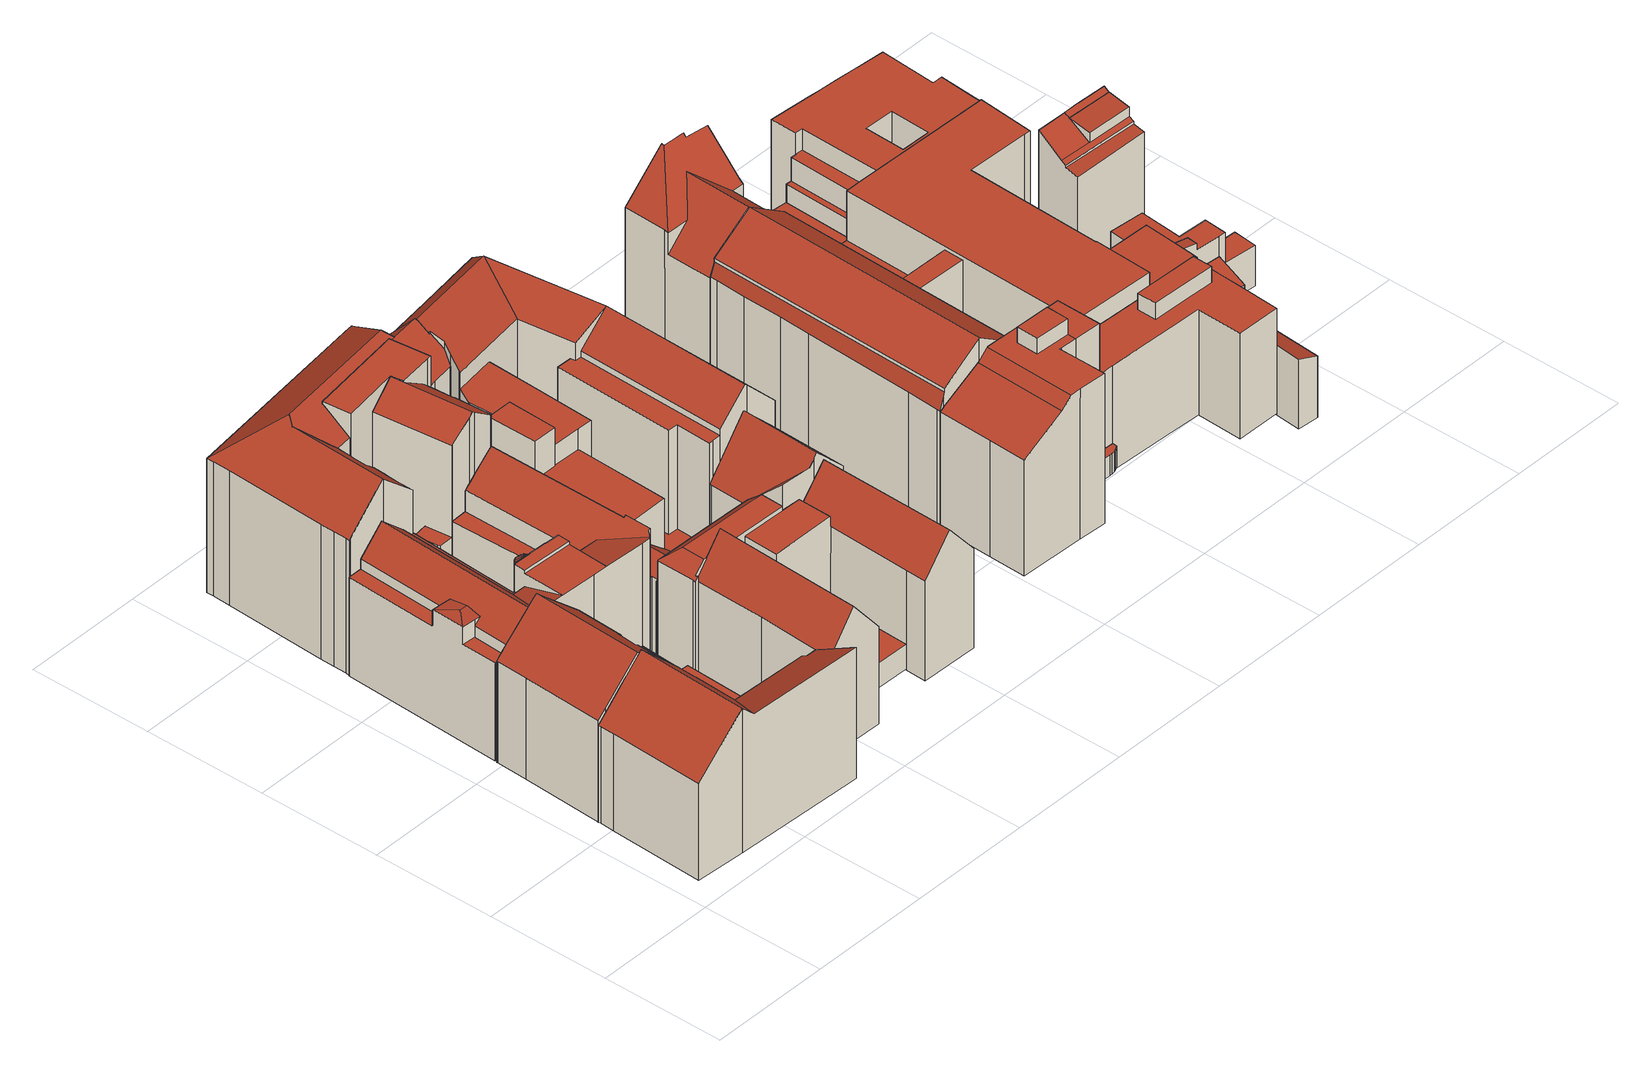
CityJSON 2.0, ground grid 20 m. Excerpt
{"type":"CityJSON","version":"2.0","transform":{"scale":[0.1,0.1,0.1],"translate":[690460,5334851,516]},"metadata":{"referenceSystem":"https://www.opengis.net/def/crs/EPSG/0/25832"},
"CityObjects":{
"building1":{"type":"Building","attributes":{"Gemeindeschluessel":"09162000","HoeheDach":"543.805","HoeheGrund":"519.580","Methode":"2000","NiedrigsteTraufeDesGebaeudes":"523.265","Geometrietyp2DReferenz":"3000","function":"31001_9998","roofType":"3100","measuredHeight":24.23,"storeysAboveGround":5},"geometry":[{"type":"MultiSurface","lod":"2","boundaries":[[[0,1,2,3]],[[4,5,6,7]],[[8,9,10,11,12,13]],[[1,14,15,16,6,5,17]],[[18,15,14,19]],[[20,21,22,23]],[[20,23,24,25,13,12]],[[26,27,28,29]],[[24,30,31,25]],[[32,4,7,33,18,19,0,3,34,9,8,31,30,35,36,37,26,29]],[[37,38,27,26]],[[34,39,10,9]],[[36,40,38,37]],[[1,17,41,21,11,10,39,2]],[[3,2,39,34]],[[32,17,5,4]],[[21,41,28,27,38,40,42,22]],[[41,17,32,29,28]],[[35,30,24,23,22,42]],[[33,16,15,18]],[[8,13,25,31]],[[7,6,16,33]],[[19,14,1,0]],[[12,11,21,20]],[[35,42,40,36]]],"semantics":{"surfaces":[{"type":"WallSurface"},{"type":"RoofSurface"},{"type":"GroundSurface"}],"values":[0,0,0,1,0,0,1,0,0,2,0,0,0,1,0,0,1,0,0,0,0,0,0,0,0]}}]},
"building2":{"type":"Building","attributes":{"Gemeindeschluessel":"09162000","HoeheDach":"543.553","HoeheGrund":"519.706","Methode":"2000","NiedrigsteTraufeDesGebaeudes":"523.231","Geometrietyp2DReferenz":"3000","function":"31001_2000","roofType":"3100","measuredHeight":23.85,"storeysAboveGround":6},"geometry":[{"type":"MultiSurface","lod":"2","boundaries":[[[43,44,45,46]],[[47,48,49,50]],[[50,49,51,52]],[[53,54,55,56,57,58]],[[59,60,61,62,63,64,65]],[[66,67,63,62]],[[55,64,63,67,68,69,70,71,72,73,56]],[[74,69,68,75]],[[58,57,76,77]],[[78,79,80,81]],[[57,56,73,82,83,84,51,49,48,76]],[[52,51,84,85]],[[86,46,45,87,70,69,74]],[[61,88,89,90,91,80,79,92,93,87,45,44,66,62]],[[94,95,60,59,65,54,53,58,77,47,50,52,85,96,97,98,99,100,101,78,81,102,103],[86,74,75,104,43,46]],[[103,90,89,94]],[[96,83,82,97]],[[93,71,70,87]],[[101,92,79,78]],[[77,76,48,47]],[[95,88,61,60]],[[85,84,83,96]],[[102,91,90,103]],[[73,72,99,98,97,82]],[[81,80,91,102]],[[94,89,88,95]],[[67,66,44,43,104,75,68]],[[71,93,92,101,100,99,72]],[[65,64,55,54]]],"semantics":{"surfaces":[{"type":"WallSurface"},{"type":"RoofSurface"},{"type":"GroundSurface"}],"values":[0,0,0,0,0,0,1,0,0,0,1,0,0,1,2,0,0,0,0,0,0,0,0,0,0,0,0,0,0]}}]},
"building3":{"type":"Building","attributes":{"Gemeindeschluessel":"09162000","HoeheDach":"542.000","HoeheGrund":"519.829","Methode":"1000","NiedrigsteTraufeDesGebaeudes":"533.200","Geometrietyp2DReferenz":"3000","function":"31001_9998","roofType":"3100","measuredHeight":22.17},"geometry":[{"type":"MultiSurface","lod":"2","boundaries":[[[105,106,107,108,109]],[[110,111,112,113,114]],[[115,116,117,118]],[[119,120,121,122,123,124,125,126,127,128,129,130,131,132,133,134,135,136,106,105,137,138,139,140,141,142,143,144,145,146,147,148,115,118,149,150,151,152,153,154]],[[155,156,157]],[[147,146,158,159,160,161]],[[162,163,164,165]],[[166,167,168,163,162]],[[140,139,169,170]],[[171,172,173]],[[119,174,175,120]],[[132,176,177,133]],[[178,179,163]],[[180,181,182,183]],[[184,185,186,187]],[[188,189,156,155,190]],[[190,191,192,193,188]],[[131,130,194,185,184,195]],[[163,108,107,196]],[[179,197,198,163]],[[128,193,192,129]],[[199,200,186,185,194,201,202]],[[157,156,189,172,171,203]],[[130,129,192,191,204,201,194]],[[125,205,206,126]],[[145,144,207,208,209,210]],[[211,212,166,162,165]],[[153,213,214,154]],[[119,154,214,215,174]],[[144,143,167,166,212,207]],[[147,161,216,148]],[[163,217,164]],[[135,134,218,211,165,164]],[[168,178,163]],[[181,208,207,212,211,218,219,182]],[[169,220,163]],[[221,222,223,224,225]],[[136,135,164,217]],[[105,109,226,137]],[[117,227,150,149,118]],[[138,137,226,228,220]],[[134,133,177,229,219,218]],[[227,117,116,216,161,160,112,111,215,214,213,230,231]],[[163,220,228]],[[232,233,222,221]],[[127,234,225,224,173,172,189,188,193,128]],[[203,171,173,224,223,235]],[[121,120,175,236,237]],[[180,183,238,237,236]],[[148,216,116,115]],[[124,123,199,202,233,232,239]],[[180,236,110,114,209,208,181]],[[240,238,241,186,200]],[[187,186,241,242]],[[141,140,170,198,197]],[[206,205,239,232,221,225,234]],[[242,229,177,176,195,184,187]],[[110,236,175,174,215,111]],[[151,231,230,152]],[[227,231,151,150]],[[113,112,160,159]],[[131,195,176,132]],[[138,220,169,139]],[[190,155,204,191]],[[157,203,235,222,233,202,201,204,155]],[[152,230,213,153]],[[106,136,217,196,107]],[[113,159,158,210,209,114]],[[241,238,183,182,219,229,242]],[[238,240,122,121,237]],[[123,122,240,200,199]],[[235,223,222]],[[198,170,169,163]],[[126,206,234,127]],[[163,196,217]],[[143,142,178,168,167]],[[163,228,226,109,108]],[[145,210,158,146]],[[142,141,197,179,178]],[[124,239,205,125]]],"semantics":{"surfaces":[{"type":"WallSurface"},{"type":"GroundSurface"},{"type":"RoofSurface"}],"values":[0,0,0,1,0,0,2,2,0,2,0,0,2,0,0,0,2,0,2,2,0,2,2,0,0,0,0,0,0,0,0,2,0,2,2,2,0,0,0,0,0,0,2,2,0,0,2,0,2,0,0,0,2,0,0,2,2,2,0,0,0,0,0,0,2,0,0,2,0,0,0,0,2,0,2,0,2,0,0,0]}}]},
"building4":{"type":"Building","attributes":{"Gemeindeschluessel":"09162000","HoeheDach":"549.700","HoeheGrund":"519.903","Methode":"2000","NiedrigsteTraufeDesGebaeudes":"524.281","Geometrietyp2DReferenz":"3000","function":"31001_9998","roofType":"3100","measuredHeight":29.8,"storeysAboveGround":6},"geometry":[{"type":"MultiSurface","lod":"2","boundaries":[[[243,244,245,246]],[[247,248,249,250]],[[251,252,253,254]],[[255,256,257,258]],[[259,260,261,262]],[[263,264,265,266]],[[267,268,269,270]],[[271,272,273,274]],[[266,265,275,276]],[[277,278,279,280]],[[281,282,283]],[[284,285,286,287]],[[288,289,245]],[[290,291,278,277]],[[292,293,294,295]],[[255,254,253,296,256]],[[297,298,299,300,301,302]],[[295,294,272,271]],[[300,303,304,305,306,307,308,301]],[[309,289,288]],[[310,311,312,313]],[[314,315,302,301,308,316]],[[317,318,319,320,321,322,245,289,323,324,325,282,281,326,327]],[[328,329,330,331]],[[262,332,269,268,259]],[[333,273,272,294,293,249,248,334,335,336,261,260,337,338,339]],[[340,341,342,343]],[[292,280,279,250,249,293]],[[310,344,345,311]],[[246,245,322,346]],[[347,319,318,348]],[[349,336,335,350]],[[306,305,351,352]],[[353,338,337,354]],[[287,286,355,356]],[[250,279,278,291,357,247]],[[358,315,314,359]],[[360,325,324,361]],[[313,312,362,363]],[[289,309,364,275,265,264,355,286,285,365,323]],[[343,342,252,251]],[[309,366,367,330,329,368,364]],[[356,355,264,263]],[[369,365,285,284]],[[370,371,334,248,247,357]],[[369,361,324,323,365]],[[372,373,374,346,322,321]],[[375,376,377,378]],[[245,244,257,256,296,379,366,309,288]],[[380,327,326,381]],[[317,327,380,382]],[[379,311,345,383,384,367,366]],[[253,252,342,341,385,377,376,362,312,379,296]],[[350,335,334,371]],[[386,368,329,328]],[[378,377,385,387]],[[353,388,389,304,303,339,338]],[[312,311,379]],[[349,390,332,262,261,336]],[[391,383,345,344]],[[270,269,332,390]],[[386,276,275,364,368]],[[255,258,388,353,354,267,270,390,349,350,371,370,290,277,280,292,295,271,274,392,298,297,358,359,373,372,393,347,348,382,380,381,283,360,361,369,284,287,356,263,266,276,386,328,331,394,391,344,310,313,363,375,378,387,340,343,251,254]],[[283,282,325,360]],[[300,299,395,333,339,303]],[[392,274,273,333,395]],[[348,318,317,382]],[[396,307,306,352]],[[373,359,314,316,396,352,351,374]],[[393,320,319,347]],[[297,302,315,358]],[[267,354,337,260,259,268]],[[374,351,305,304,389,243,246,346]],[[394,384,383,391]],[[387,385,341,340]],[[321,320,393,372]],[[363,362,376,375]],[[370,357,291,290]],[[396,316,308,307]],[[392,395,299,298]],[[394,331,330,367,384]],[[388,258,257,244,243,389]],[[381,326,281,283]]],"semantics":{"surfaces":[{"type":"WallSurface"},{"type":"RoofSurface"},{"type":"GroundSurface"}],"values":[0,0,0,0,0,0,0,0,0,0,0,0,0,0,0,0,0,0,0,0,0,1,1,0,1,1,0,0,0,0,0,0,0,0,0,1,0,0,0,1,0,1,0,0,0,0,0,0,1,0,0,1,1,0,0,0,0,1,0,0,0,0,2,0,1,0,0,1,0,0,0,0,1,0,0,0,0,0,0,0,0,0,0]}}]},
"building5":{"type":"Building","attributes":{"Gemeindeschluessel":"09162000","HoeheDach":"534.930","HoeheGrund":"519.576","Methode":"2000","NiedrigsteTraufeDesGebaeudes":"530.036","Geometrietyp2DReferenz":"3000","function":"31001_9998","roofType":"3100","measuredHeight":15.35,"storeysAboveGround":3},"geometry":[{"type":"MultiSurface","lod":"2","boundaries":[[[397,398,399,400]],[[401,402,403,404]],[[405,406,407,408,409,410]],[[411,412,413,414]],[[400,415,401,404,416,411,414,405,410,409,417,418,397]],[[417,419,420,418]],[[404,403,421,416]],[[414,413,406,405]],[[416,421,412,411]],[[407,422,399,398,420,419,408]],[[422,407,406,413,412,421,403,402,423]],[[409,408,419,417]],[[400,399,422,423,415]],[[415,423,402,401]],[[418,420,398,397]]],"semantics":{"surfaces":[{"type":"WallSurface"},{"type":"GroundSurface"},{"type":"RoofSurface"}],"values":[0,0,0,0,1,0,0,0,0,2,2,0,0,0,0]}}]},
"building6":{"type":"Building","attributes":{"Gemeindeschluessel":"09162000","HoeheDach":"548.830","HoeheGrund":"520.180","Methode":"2000","NiedrigsteTraufeDesGebaeudes":"548.830","Geometrietyp2DReferenz":"3000","function":"31001_9998","roofType":"1000","measuredHeight":28.65,"storeysAboveGround":6},"geometry":[{"type":"MultiSurface","lod":"2","boundaries":[[[424,425,426,427,428,429,430]],[[424,431,432,425]],[[429,433,434,430]],[[428,435,433,429]],[[425,432,436,426]],[[430,434,431,424]],[[434,433,435,437,436,432,431]],[[427,437,435,428]],[[426,436,437,427]]],"semantics":{"surfaces":[{"type":"GroundSurface"},{"type":"WallSurface"},{"type":"RoofSurface"}],"values":[0,1,1,1,1,1,2,1,1]}}]},
"building7":{"type":"Building","attributes":{"Gemeindeschluessel":"09162000","HoeheDach":"538.345","HoeheGrund":"519.480","Methode":"2000","NiedrigsteTraufeDesGebaeudes":"536.042","Geometrietyp2DReferenz":"3000","function":"31001_9998","roofType":"1000","measuredHeight":18.86},"geometry":[{"type":"MultiSurface","lod":"2","boundaries":[[[438,439,440,441,442,443,444,445,446]],[[443,447,448,444]],[[447,449,450,451,452,453,454,455,448]],[[445,456,457,446]],[[447,443,442,449]],[[439,438,458,453,452]],[[445,444,448,455,456]],[[441,450,449,442]],[[439,452,451,440]],[[438,446,457,459,458]],[[450,441,440,451]],[[454,459,457,456,455]],[[458,459,454,453]]],"semantics":{"surfaces":[{"type":"GroundSurface"},{"type":"WallSurface"},{"type":"RoofSurface"}],"values":[0,1,2,1,1,1,1,1,1,1,1,2,2]}}]},
"building8":{"type":"Building","attributes":{"Gemeindeschluessel":"09162000","HoeheDach":"523.537","HoeheGrund":"519.380","Methode":"1000","NiedrigsteTraufeDesGebaeudes":"523.537","Geometrietyp2DReferenz":"3000","function":"31001_9998","roofType":"1000","measuredHeight":4.16,"storeysAboveGround":1},"geometry":[{"type":"MultiSurface","lod":"2","boundaries":[[[460,461,462,463]],[[464,463,462,465]],[[466,460,463,464]],[[467,465,462,461]],[[467,466,464,465]],[[467,461,460,466]]],"semantics":{"surfaces":[{"type":"WallSurface"},{"type":"RoofSurface"},{"type":"GroundSurface"}],"values":[0,0,1,2,0,0]}}]},
"building9":{"type":"Building","attributes":{"Gemeindeschluessel":"09162000","HoeheDach":"541.740","HoeheGrund":"519.211","Methode":"1000","NiedrigsteTraufeDesGebaeudes":"535.451","Geometrietyp2DReferenz":"3000","function":"31001_9998","roofType":"3100","measuredHeight":22.53,"storeysAboveGround":5},"geometry":[{"type":"MultiSurface","lod":"2","boundaries":[[[468,469,470,471]],[[472,468,471,473,474]],[[475,476,477,478,479,480,481]],[[469,482,483,484,485,486,487,488,489,490,491,492,493,494,495,470]],[[496,497,498,499]],[[475,490,489,476]],[[494,493,500,501,502,503]],[[504,484,483,505]],[[506,507,508,496,499,479,478]],[[495,494,503,474,473]],[[485,484,504,509,510,497,496,508]],[[510,501,500,498,497]],[[482,469,468,472,511]],[[506,478,477,488,487]],[[493,492,480,479,499,498,500]],[[490,475,481,491]],[[486,507,506,487]],[[482,511,505,483]],[[488,477,476,489]],[[472,474,503,502,509,504,505,511]],[[491,481,480,492]],[[508,507,486,485]],[[495,473,471,470]],[[502,501,510,509]]],"semantics":{"surfaces":[{"type":"WallSurface"},{"type":"RoofSurface"},{"type":"GroundSurface"}],"values":[0,1,1,2,0,0,0,0,1,0,0,1,0,0,0,0,0,0,0,1,0,0,0,0]}}]},
"building10":{"type":"Building","attributes":{"Gemeindeschluessel":"09162000","HoeheDach":"522.210","HoeheGrund":"518.730","Methode":"2000","NiedrigsteTraufeDesGebaeudes":"522.210","Geometrietyp2DReferenz":"3000","function":"31001_2000","roofType":"1000","measuredHeight":3.48,"storeysAboveGround":1},"geometry":[{"type":"MultiSurface","lod":"2","boundaries":[[[512,513,514,515]],[[516,517,518,519]],[[512,515,520,516,519,521,522]],[[521,523,524,522]],[[515,514,525,520]],[[522,524,513,512]],[[520,525,517,516]],[[524,523,518,517,525,514,513]],[[519,518,523,521]]],"semantics":{"surfaces":[{"type":"WallSurface"},{"type":"GroundSurface"},{"type":"RoofSurface"}],"values":[0,0,1,0,0,0,0,2,0]}}]},
"building11":{"type":"Building","attributes":{"Gemeindeschluessel":"09162000","HoeheDach":"524.280","HoeheGrund":"520.145","Methode":"2000","NiedrigsteTraufeDesGebaeudes":"524.280","Geometrietyp2DReferenz":"3000","function":"31001_9998","roofType":"1000","measuredHeight":4.13},"geometry":[{"type":"MultiSurface","lod":"2","boundaries":[[[526,527,528,529]],[[529,528,332,530]],[[531,532,533,534,535,526,529,530,536,537,538,539,540,541]],[[542,543,544,545,546,547,548,268,269,332,528,527,549]],[[534,533,542,549,535]],[[540,546,545,541]],[[532,543,542,533]],[[530,332,269,536]],[[531,544,543,532]],[[539,547,546,540]],[[535,549,527,526]],[[537,268,548,538]],[[538,548,547,539]],[[531,541,545,544]],[[536,269,268,537]]],"semantics":{"surfaces":[{"type":"WallSurface"},{"type":"GroundSurface"},{"type":"RoofSurface"}],"values":[0,0,1,2,0,0,0,0,0,0,0,0,0,0,0]}}]},
"building12":{"type":"Building","attributes":{"Gemeindeschluessel":"09162000","HoeheDach":"543.600","HoeheGrund":"519.300","Methode":"2000","NiedrigsteTraufeDesGebaeudes":"535.124","Geometrietyp2DReferenz":"3000","function":"31001_9998","roofType":"3100","measuredHeight":24.3,"storeysAboveGround":5},"geometry":[{"type":"MultiSurface","lod":"2","boundaries":[[[550,551,552,553,554]],[[555,556,557,558,551,550,559]],[[560,561,562,559,550,554,563,564,565]],[[566,555,559,562,567]],[[557,568,569,570,571,572,573,558]],[[574,569,568,575]],[[576,570,569,574]],[[577,578,563,554,553]],[[579,560,565,580]],[[580,565,564,581]],[[573,552,551,558]],[[575,568,557,556]],[[555,566,582,579,580,581,578,577,583,584,576,574,575,556]],[[562,561,585,567]],[[566,567,585,582]],[[581,564,563,578]],[[583,577,553,552,573,572]],[[560,579,582,585,561]],[[583,572,571,584]],[[584,571,570,576]]],"semantics":{"surfaces":[{"type":"RoofSurface"},{"type":"WallSurface"},{"type":"GroundSurface"}],"values":[0,1,0,1,0,1,1,1,1,1,1,1,2,0,1,1,1,1,1,1]}}]},
"building13":{"type":"Building","attributes":{"Gemeindeschluessel":"09162000","HoeheDach":"547.820","HoeheGrund":"518.717","Methode":"1000","NiedrigsteTraufeDesGebaeudes":"524.720","Geometrietyp2DReferenz":"3000","function":"31001_2000","roofType":"9999","measuredHeight":29.1,"storeysAboveGround":7},"geometry":[{"type":"MultiSurface","lod":"2","boundaries":[[[519,586,587,516]],[[588,589,590,591]],[[592,593,594,595]],[[596,597,598,599]],[[600,601,602,603,604,605]],[[606,607,608,609,610,611,612]],[[613,614,601,600]],[[615,616,617,618]],[[619,620,621,622]],[[623,624,625,626]],[[627,628,586,519]],[[629,630,631,632,633,634]],[[606,612,635,636]],[[634,633,637,638]],[[639,640,641,642,643,644,617,616,645,625,624,646]],[[647,648,649,650]],[[611,604,651,652,653,635,612]],[[605,604,611,610]],[[639,646,654,655,656,657]],[[604,603,658,651]],[[659,643,642,660]],[[661,662,663,664,649,648,665]],[[651,658,662,661,652]],[[666,667,640,639]],[[668,669,670,657,656,671]],[[590,672,669,668,673,614,613,591]],[[520,674,609,608]],[[516,587,674,520]],[[635,653,665,648,647,675,636]],[[629,634,676,677]],[[605,610,609,674,587,586,628,621,620,588,591,613,600]],[[626,625,645,678]],[[667,679,680,640]],[[667,666,681,638,637]],[[682,644,643,659]],[[620,683,589,588]],[[641,640,680,598,597]],[[656,655,684,671]],[[599,598,680,685]],[[614,673,686,601]],[[678,645,616,615]],[[669,672,687,670]],[[686,671,684,602,601]],[[688,685,680,679]],[[596,660,642,641,597]],[[666,639,657,670,687,681]],[[652,661,665,653]],[[689,663,662,658]],[[595,594,690,691]],[[673,668,671,686]],[[593,664,663,689]],[[650,649,664,593,592]],[[676,634,638,681,687,672,590,589,683]],[[622,621,628,627]],[[618,617,644,682]],[[632,667,637,633]],[[692,693,631,630]],[[594,593,689,658,603,602,684,655,654,690]],[[676,683,620,619,694,677]],[[623,691,690,654,646,624]],[[679,695,696,697,688]],[[629,677,694,619,622,627,519,516,520,608,607,606,636,675,647,650,592,595,691,623,626,678,615,618,682,659,660,596,599,685,688,697,696,692,630]],[[696,695,693,692]],[[679,667,632,631,693,695]]],"semantics":{"surfaces":[{"type":"WallSurface"},{"type":"RoofSurface"},{"type":"GroundSurface"}],"values":[0,0,0,0,0,0,0,0,0,0,0,0,0,0,1,0,1,0,0,0,0,1,0,1,1,0,0,0,0,0,1,0,1,0,0,0,1,0,0,1,0,0,0,0,0,0,0,0,0,0,0,0,1,0,0,1,0,1,0,0,0,2,0,1]}}]},
"building14":{"type":"Building","attributes":{"Gemeindeschluessel":"09162000","HoeheDach":"546.994","HoeheGrund":"519.288","Methode":"2000","NiedrigsteTraufeDesGebaeudes":"538.686","Geometrietyp2DReferenz":"3000","function":"31001_9998","roofType":"2100","measuredHeight":27.71,"storeysAboveGround":7},"geometry":[{"type":"MultiSurface","lod":"2","boundaries":[[[698,699,700,701]],[[702,703,704,705,706]],[[707,708,709,710]],[[711,712,699,698]],[[701,700,713,714]],[[715,716,717,718]],[[706,705,713,700,699,712]],[[719,720,715,718,721,722,711,698,701,714,723,724,725]],[[726,727,722,721]],[[726,717,716,728,729,707,710,730,731,732,703,702,727]],[[719,729,728,720]],[[718,717,726,721]],[[732,725,724,723,704,703]],[[708,733,734,709]],[[720,728,716,715]],[[723,714,713,705,704]],[[730,734,733,731]],[[710,709,734,730]],[[719,725,732,731,733,708,707,729]],[[711,722,727,702,706,712]]],"semantics":{"surfaces":[{"type":"WallSurface"},{"type":"RoofSurface"},{"type":"GroundSurface"}],"values":[0,1,0,0,0,0,1,2,0,1,0,0,0,1,0,0,0,0,0,0]}}]},
"building15":{"type":"Building","attributes":{"Gemeindeschluessel":"09162000","HoeheDach":"522.860","HoeheGrund":"519.520","Methode":"2000","NiedrigsteTraufeDesGebaeudes":"522.860","Geometrietyp2DReferenz":"3000","function":"31001_9998","roofType":"1000","measuredHeight":3.34,"storeysAboveGround":1},"geometry":[{"type":"MultiSurface","lod":"2","boundaries":[[[735,736,737,738]],[[739,740,741,742]],[[743,744,745,746]],[[746,745,747,748]],[[738,737,749,750]],[[744,751,741,740,752,749,737,736,747,745]],[[753,752,740,739]],[[750,749,752,753]],[[746,748,735,738,750,753,739,742,754,743]],[[742,741,751,754]],[[748,747,736,735]],[[754,751,744,743]]],"semantics":{"surfaces":[{"type":"WallSurface"},{"type":"RoofSurface"},{"type":"GroundSurface"}],"values":[0,0,0,0,0,1,0,0,2,0,0,0]}}]},
"building16":{"type":"Building","attributes":{"Gemeindeschluessel":"09162000","HoeheDach":"549.760","HoeheGrund":"519.840","Methode":"2000","NiedrigsteTraufeDesGebaeudes":"538.631","Geometrietyp2DReferenz":"3000","function":"31001_9998","roofType":"3100","measuredHeight":29.92,"storeysAboveGround":5},"geometry":[{"type":"MultiSurface","lod":"2","boundaries":[[[755,756,757,758]],[[759,760,761,762,763,764,765,766]],[[767,768,769,770,771,772]],[[773,774,775,776,777,778]],[[779,764,763,780]],[[781,782,776,775]],[[783,772,771,784]],[[779,785,786,787,788,765,764]],[[788,789,766,765]],[[786,773,778,790,787]],[[778,777,789,790]],[[759,766,789,777,776,782,791,783,784,792]],[[785,779,780,793,794,755,758,768,767,795,781,775,774]],[[771,770,784]],[[784,770,769,757,756,792]],[[795,767,772,783,791]],[[755,794,761,760,792,756]],[[759,792,760]],[[790,789,788,787]],[[758,757,769,768]],[[780,763,762,793]],[[793,762,761,794]],[[795,791,782,781]],[[786,785,774,773]]],"semantics":{"surfaces":[{"type":"WallSurface"},{"type":"RoofSurface"},{"type":"GroundSurface"}],"values":[0,1,0,0,0,0,1,0,1,1,0,1,2,1,1,0,0,0,0,0,0,0,0,0]}}]},
"building17":{"type":"Building","attributes":{"Gemeindeschluessel":"09162000","HoeheDach":"544.440","HoeheGrund":"518.229","Methode":"2000","NiedrigsteTraufeDesGebaeudes":"535.790","Geometrietyp2DReferenz":"3000","function":"31001_9998","roofType":"1000","measuredHeight":26.21,"storeysAboveGround":4},"geometry":[{"type":"MultiSurface","lod":"2","boundaries":[[[796,797,798,799,800,801,802,803,804,805,806,807,808,809,810,811],[812,813,814,815,816,817]],[[818,805,804,819]],[[820,810,809,821,822,823,732]],[[824,825,826,827,828,829]],[[810,820,830,811]],[[831,800,799,832]],[[833,801,800,831]],[[834,729,732,823]],[[835,836,796,811,830,729,834]],[[827,826,814,813,812,828]],[[814,826,825,815]],[[808,807,837,838,821,809]],[[833,839,840,819,804,803,802,801]],[[830,820,732,729]],[[817,829,828,812]],[[840,839,833,831,832,841,842,836,835,834,823,822,821,838,837,843,818,819]],[[842,841,832,799,798,797,796,836]],[[806,805,818,843,837,807]],[[816,815,825,824,829,817]]],"semantics":{"surfaces":[{"type":"RoofSurface"},{"type":"WallSurface"},{"type":"GroundSurface"}],"values":[0,1,1,0,1,1,1,1,1,1,1,1,1,0,1,2,1,1,1]}}]},
"building18":{"type":"Building","attributes":{"Gemeindeschluessel":"09162000","HoeheDach":"546.720","HoeheGrund":"516.120","Methode":"1000","NiedrigsteTraufeDesGebaeudes":"524.520","Geometrietyp2DReferenz":"3000","function":"31001_2000","roofType":"9999","measuredHeight":30.6,"storeysAboveGround":7},"geometry":[{"type":"MultiSurface","lod":"2","boundaries":[[[844,845,846,847]],[[848,849,850,851]],[[852,853,854,855]],[[856,857,858,859]],[[860,861,862,863,864,865]],[[866,867,868,869,870]],[[871,851,850,872,873,874]],[[875,876,877,878]],[[868,858,857,879,877,876,880,881,869]],[[882,883,884,885]],[[886,887,888,874,873,889]],[[890,891,886,889,892,893]],[[894,855,854,895,896,897]],[[898,899,900,901]],[[902,903,845,844]],[[904,905,906,895,854,853,907]],[[908,907,853,852]],[[909,910,849,848]],[[911,912,913,914,881,880]],[[915,879,857,856]],[[916,917,918,919]],[[901,900,920,921]],[[922,861,860,923]],[[924,925,926,927]],[[928,864,863,929]],[[847,846,899,898]],[[917,930,931,918]],[[892,889,873,872]],[[916,919,928,929]],[[859,858,868,867]],[[896,895,906,930,917,916,929,863,862,932]],[[927,926,933,934]],[[913,912,921,920]],[[912,911,875,878,915,856,859,867,866,922,923,935,891,890,936,924,927,934,882,885,909,848,851,871,908,852,855,894,902,844,847,898,901,921]],[[937,938,888,887]],[[922,866,870,932,862,861]],[[934,933,883,882]],[[890,893,939,936]],[[894,897,903,902]],[[885,884,910,909]],[[905,931,930,906]],[[936,939,925,924]],[[904,938,937,865,864,928,919,918,931,905]],[[878,877,879,915]],[[935,923,860,865,937,887,886,891]],[[913,920,900,899,846,845,903,897,896,932,870,914]],[[908,871,874,888,938,904,907]],[[881,914,870,869]],[[911,880,876,875]],[[893,892,872,850,849,910,884,883,933,926,925,939]]],"semantics":{"surfaces":[{"type":"WallSurface"},{"type":"RoofSurface"},{"type":"GroundSurface"}],"values":[0,0,0,0,1,0,0,0,1,0,1,0,0,0,0,1,0,0,0,0,0,0,0,0,0,0,1,0,1,0,0,0,0,2,1,0,0,0,0,0,0,0,0,0,0,1,0,0,0,1]}}]},
"building19":{"type":"Building","attributes":{"Gemeindeschluessel":"09162000","HoeheDach":"528.430","HoeheGrund":"516.463","Methode":"2000","NiedrigsteTraufeDesGebaeudes":"528.430","Geometrietyp2DReferenz":"3000","function":"31001_9998","roofType":"1000","measuredHeight":11.97},"geometry":[{"type":"MultiSurface","lod":"2","boundaries":[[[940,941,942,943]],[[944,945,946,947]],[[948,949,950,951]],[[940,952,953,941]],[[948,943,942,949]],[[944,947,953,952]],[[942,941,953,947,946,950,949]],[[945,951,950,946]],[[944,952,940,943,948,951,945]]],"semantics":{"surfaces":[{"type":"WallSurface"},{"type":"RoofSurface"},{"type":"GroundSurface"}],"values":[0,0,0,0,0,0,1,0,2]}}]},
"building20":{"type":"Building","attributes":{"Gemeindeschluessel":"09162000","HoeheDach":"529.750","HoeheGrund":"517.986","Methode":"1000","NiedrigsteTraufeDesGebaeudes":"528.231","Geometrietyp2DReferenz":"3000","function":"31001_9998","roofType":"2100","measuredHeight":11.76,"storeysAboveGround":3},"geometry":[{"type":"MultiSurface","lod":"2","boundaries":[[[954,955,956,957]],[[958,954,957,959]],[[960,958,959,961]],[[959,957,956,962,963,961]],[[958,960,964,965,955,954]],[[964,963,962,965]],[[965,962,956,955]],[[964,960,961,963]]],"semantics":{"surfaces":[{"type":"WallSurface"},{"type":"RoofSurface"},{"type":"GroundSurface"}],"values":[0,0,0,1,2,0,0,0]}}]},
"building21":{"type":"Building","attributes":{"Gemeindeschluessel":"09162000","HoeheDach":"527.881","HoeheGrund":"517.986","Methode":"2000","NiedrigsteTraufeDesGebaeudes":"525.937","Geometrietyp2DReferenz":"3000","function":"31001_9998","roofType":"2100","measuredHeight":9.89,"storeysAboveGround":2},"geometry":[{"type":"MultiSurface","lod":"2","boundaries":[[[966,967,968,969,970]],[[971,970,969,972]],[[966,973,974,967]],[[955,975,967,974]],[[968,976,954,972,969]],[[954,976,975,955]],[[976,968,967,975]],[[973,966,970,971]],[[954,955,974,973,971,972]]],"semantics":{"surfaces":[{"type":"RoofSurface"},{"type":"WallSurface"},{"type":"GroundSurface"}],"values":[0,1,1,1,1,1,0,1,2]}}]},
"building22":{"type":"Building","attributes":{"Gemeindeschluessel":"09162000","HoeheDach":"538.903","HoeheGrund":"516.927","Methode":"2000","NiedrigsteTraufeDesGebaeudes":"531.550","Geometrietyp2DReferenz":"3000","function":"31001_9998","roofType":"1000","measuredHeight":21.98,"storeysAboveGround":3},"geometry":[{"type":"MultiSurface","lod":"2","boundaries":[[[977,978,979,980]],[[981,982,983,984]],[[985,986,978,977]],[[987,988,989,990]],[[991,992,993,994]],[[995,996,988,987]],[[997,998,999,1000,1001,1002]],[[1000,999,1003,1004,1005,1006,1007]],[[1008,1009,1010,1011,1012,1013]],[[983,982,1014,1015,979,978,986,1016,993,992,1017,1009,1008,1013,1018],[989,988,996,1019]],[[1003,1020,1018,1013,1012,1021,1004]],[[984,983,1018,1020]],[[990,989,1019,1022]],[[994,993,1016,1023]],[[1024,1025,1026,1027,980,979,1015,1014,982,981,997,1002,1028,1029]],[[977,980,1027,1026,1025,1024,1029,1006,1005,1004,1021,1012,1011,1010,1030,991,994,1023,985]],[[1022,1019,996,995]],[[1017,992,991,1030,1010,1009]],[[981,984,1020,1003,999,998,997]],[[995,987,990,1022]],[[1002,1001,1000,1007,1028]],[[1028,1007,1006,1029]],[[1023,1016,986,985]]],"semantics":{"surfaces":[{"type":"WallSurface"},{"type":"RoofSurface"},{"type":"GroundSurface"}],"values":[0,0,0,0,0,0,0,0,0,1,0,0,0,0,0,2,0,0,1,1,1,0,0]}}]},
"building23":{"type":"Building","attributes":{"Gemeindeschluessel":"09162000","HoeheDach":"533.399","HoeheGrund":"519.407","Methode":"2000","NiedrigsteTraufeDesGebaeudes":"526.240","Geometrietyp2DReferenz":"3000","function":"31001_9998","roofType":"1000","measuredHeight":13.99,"storeysAboveGround":1},"geometry":[{"type":"MultiSurface","lod":"2","boundaries":[[[1031,1032,1033,1034,1035,1036]],[[1037,1038,1039,1040]],[[1041,1042,1043,1044,1045,1046]],[[1047,1048,1046,1045,1034,1033,1049,1039,1038,1050]],[[1037,1051,1052,1053,1050,1038]],[[1054,1049,1033,1032]],[[1040,1039,1049,1054]],[[1051,1041,1046,1048,1055,1052]],[[1043,1036,1035,1044]],[[1041,1051,1037,1040,1054,1032,1031,1042]],[[1050,1053,1056,1047]],[[1035,1034,1045,1044]],[[1031,1036,1043,1042]],[[1047,1056,1055,1048]],[[1055,1056,1053,1052]]],"semantics":{"surfaces":[{"type":"WallSurface"},{"type":"RoofSurface"},{"type":"GroundSurface"}],"values":[0,0,0,1,0,0,0,0,1,2,0,0,0,0,1]}}]},
"building24":{"type":"Building","attributes":{"Gemeindeschluessel":"09162000","HoeheDach":"540.212","HoeheGrund":"519.799","Methode":"2000","NiedrigsteTraufeDesGebaeudes":"536.474","Geometrietyp2DReferenz":"3000","function":"31001_1000","roofType":"1000","measuredHeight":20.41,"storeysAboveGround":6},"geometry":[{"type":"MultiSurface","lod":"2","boundaries":[[[1057,1058,1059]],[[1060,1061,1062,1063]],[[1064,1065,1057,1066,1067]],[[1068,1069,1070,1060,1063]],[[1061,1071,1072,1062]],[[1071,1064,1067,1072]],[[1069,1073,1074,1070]],[[1065,1075,1058,1057]],[[1070,1074,1076,1077,1075,1065,1064,1071,1061,1060]],[[1078,1059,1077,1076]],[[1068,1063,1062,1072,1067,1066,1079]],[[1076,1074,1073,1080,1078]],[[1069,1068,1079,1080,1073]],[[1057,1059,1080,1079,1066]],[[1080,1059,1078]],[[1075,1077,1059,1058]]],"semantics":{"surfaces":[{"type":"WallSurface"},{"type":"RoofSurface"},{"type":"GroundSurface"}],"values":[0,0,1,2,1,0,0,0,0,0,0,1,0,1,0,1]}}]}
},
"vertices":[
[94,193,36],[94,193,278],[165,191,208],[165,191,36],[5,15,36],[5,15,198],[11,169,198],[11,169,36],[214,160,36],[164,162,36],[164,162,208],[167,162,205],[167,162,73],[214,160,73],[83,194,267],[11,196,198],[12,193,198],[87,11,278],[11,196,36],[83,194,36],[164,91,73],[164,91,205],[293,86,205],[293,86,73],[296,186,73],[215,190,73],[306,13,36],[306,13,249],[305,2,255],[305,2,36],[296,186,36],[215,190,36],[87,11,36],[12,193,36],[165,185,36],[292,76,36],[309,76,36],[308,54,36],[308,54,224],[165,185,208],[309,76,211],[110,10,255],[292,76,211],
[242,265,37],[242,265,72],[243,295,72],[243,295,37],[17,328,37],[17,328,206],[19,378,206],[19,378,37],[19,380,206],[19,380,37],[88,194,37],[94,193,37],[94,193,270],[88,194,276],[25,196,218],[25,196,37],[168,191,37],[215,190,37],[215,190,72],[168,191,72],[168,191,202],[165,191,205],[165,191,37],[171,267,72],[171,267,202],[167,268,205],[168,298,206],[173,297,202],[176,374,202],[101,377,270],[95,377,276],[168,298,37],[167,268,37],[11,196,206],[11,196,37],[298,369,37],[298,369,72],[295,311,72],[295,311,37],[90,378,271],[32,380,218],[20,380,207],[20,380,37],[173,297,37],[173,297,72],[296,186,72],[302,186,72],[306,297,72],[294,298,72],[206,373,72],[176,374,72],[302,186,37],[296,186,37],[32,380,37],[90,378,37],[95,377,37],[101,377,37],[176,374,37],[206,373,37],[294,298,37],[306,297,37],[171,267,37],
[187,496,38],[184,492,38],[184,492,216],[187,495,216],[187,496,216],[233,440,222],[285,438,222],[265,439,208],[265,439,172],[233,440,172],[319,653,38],[319,653,245],[321,653,247],[321,653,38],[312,369,38],[298,369,38],[206,373,38],[101,377,38],[90,378,38],[32,380,38],[20,380,38],[20,383,38],[19,383,38],[29,647,38],[31,647,38],[97,646,38],[154,645,38],[156,645,38],[147,463,38],[180,462,38],[180,484,38],[181,488,38],[191,498,38],[196,498,38],[201,497,38],[205,495,38],[208,491,38],[210,487,38],[210,482,38],[210,461,38],[242,459,38],[238,649,38],[274,650,38],[285,651,38],[321,576,38],[321,421,38],[324,421,38],[324,418,38],[324,378,38],[321,378,38],[45,495,220],[45,495,230],[56,494,230],[238,649,172],[265,650,172],[265,650,208],[274,650,214],[195,463,227],[195,482,227],[180,484,217],[180,463,217],[210,462,216],[210,482,217],[210,483,217],[201,497,217],[205,495,216],[44,466,233],[23,494,231],[21,442,231],[312,369,244],[298,369,244],[156,645,203],[147,463,203],[210,487,216],[208,491,217],[233,440,244],[233,440,249],[148,444,249],[148,444,244],[134,646,203],[134,646,222],[125,444,222],[125,444,203],[23,496,203],[23,496,230],[45,495,203],[52,647,203],[31,647,203],[29,647,203],[97,646,257],[154,645,203],[183,492,216],[208,491,216],[205,495,217],[90,378,252],[99,377,244],[93,646,260],[81,378,260],[57,466,233],[52,647,220],[20,380,202],[20,383,202],[210,461,249],[234,460,249],[234,460,172],[242,459,172],[180,463,249],[210,462,249],[324,378,249],[321,378,247],[315,372,243],[285,651,222],[181,488,216],[180,462,249],[149,463,249],[196,498,216],[43,440,202],[43,440,220],[43,440,230],[21,441,230],[21,441,202],[191,498,216],[321,421,247],[192,498,217],[149,463,203],[324,418,249],[324,421,249],[40,380,202],[40,380,220],[19,383,202],[54,439,230],[230,372,244],[206,373,244],[145,375,244],[32,380,202],[101,377,244],[148,444,222],[148,444,203],
[173,771,162],[173,771,287],[146,768,287],[146,768,162],[322,718,166],[322,718,294],[322,657,298],[322,657,166],[345,773,39],[345,773,278],[335,771,277],[335,771,39],[327,837,39],[327,837,327],[168,815,325],[168,815,39],[317,769,83],[317,769,293],[318,761,293],[318,761,83],[31,698,39],[31,698,264],[38,863,264],[38,863,39],[327,770,39],[327,770,83],[322,766,83],[322,766,39],[319,653,39],[319,653,300],[285,651,325],[285,651,39],[39,892,264],[39,892,39],[355,720,39],[355,720,166],[358,657,166],[358,657,39],[154,650,276],[154,650,275],[154,650,39],[29,647,39],[29,647,264],[30,653,264],[30,653,39],[101,809,327],[101,809,329],[352,720,39],[352,720,166],[321,657,39],[321,657,299],[321,653,299],[321,653,39],[328,835,325],[214,648,39],[238,649,39],[238,649,299],[238,649,298],[238,649,145],[214,648,145],[224,776,298],[224,776,162],[227,747,162],[227,747,112],[233,692,112],[233,692,145],[110,822,337],[382,897,39],[382,897,264],[385,842,325],[385,842,39],[210,680,145],[213,653,145],[209,689,145],[156,695,275],[158,695,274],[159,717,274],[143,718,287],[141,737,290],[144,738,287],[95,646,329],[97,646,327],[154,645,276],[155,669,275],[156,693,275],[373,946,39],[373,946,263],[373,944,265],[373,944,39],[319,763,83],[280,651,329],[319,718,296],[317,755,295],[317,760,294],[272,762,326],[270,782,326],[266,782,329],[383,778,39],[383,778,278],[382,778,278],[382,778,39],[381,908,39],[381,908,264],[144,738,162],[159,717,39],[158,695,39],[317,760,39],[317,755,39],[203,744,162],[203,744,112],[270,782,39],[272,762,39],[30,674,264],[30,674,39],[328,718,166],[213,653,39],[210,680,39],[154,645,39],[97,646,39],[386,839,323],[386,839,39],[39,903,264],[31,647,266],[325,849,337],[375,945,265],[39,904,263],[31,647,39],[328,718,39],[319,718,39],[141,737,39],[203,745,39],[203,745,162],[388,820,39],[388,820,308],[390,820,308],[390,820,39],[337,836,325],[156,693,39],[155,669,39],[156,695,39],[378,935,264],[377,945,264],[393,798,292],[39,904,39],[393,798,39],[174,769,39],[174,769,162],[319,763,39],[378,935,39],[274,650,39],[143,718,39],[377,945,39],[274,650,324],[209,689,112],
[409,395,36],[409,395,141],[409,365,141],[409,365,36],[324,368,36],[324,368,165],[327,368,167],[327,368,36],[324,421,36],[324,421,165],[352,421,189],[409,422,140],[409,422,36],[402,422,36],[324,378,36],[324,378,165],[324,418,165],[324,418,36],[324,365,36],[327,378,36],[409,418,36],[409,417,36],[409,418,140],[409,417,140],[327,378,167],[352,365,189],[324,365,165],
[168,815,42],[327,837,42],[335,771,42],[327,770,42],[272,763,42],[269,783,42],[173,769,42],[168,815,328],[327,837,328],[269,783,328],[173,769,328],[272,763,328],[335,771,328],[327,770,328],
[499,299,35],[329,303,35],[329,301,35],[330,300,35],[324,300,35],[324,304,35],[324,365,35],[409,365,35],[500,361,35],[324,304,201],[324,365,201],[324,300,200],[330,300,206],[329,301,206],[329,303,206],[346,303,223],[346,341,223],[325,365,202],[409,365,200],[500,361,202],[499,299,223],[500,337,223],
[530,243,75],[530,243,34],[420,244,34],[420,244,75],[417,109,75],[417,109,34],[526,107,75],[526,107,34],
[620,71,199],[620,71,32],[624,293,32],[624,293,199],[573,72,257],[624,295,199],[577,296,257],[330,300,197],[326,186,199],[321,61,197],[367,60,257],[377,302,257],[329,303,197],[329,301,197],[525,73,32],[526,107,32],[530,243,32],[420,245,32],[418,109,32],[416,59,32],[321,61,32],[326,186,32],[330,300,32],[329,301,32],[329,303,32],[499,299,32],[559,297,32],[624,295,32],[422,244,197],[422,244,217],[424,301,217],[424,301,197],[499,299,217],[530,298,217],[530,298,199],[559,297,234],[530,243,200],[526,107,199],[416,59,195],[418,109,196],[420,245,199],[529,243,199],[529,243,217],[525,73,199],
[409,395,27],[409,395,62],[409,417,62],[409,417,27],[446,423,27],[446,423,62],[467,426,62],[467,426,27],[409,418,27],[467,425,27],[466,401,27],[467,425,62],[466,401,62],[409,418,62],
[317,755,41],[317,755,83],[317,760,83],[317,760,41],[319,763,41],[370,752,41],[355,722,41],[355,720,41],[328,718,41],[319,718,41],[322,766,41],[327,770,41],[335,771,41],[345,773,41],[383,778,41],[370,751,41],[355,720,83],[355,722,83],[370,752,83],[370,751,83],[383,778,83],[345,773,83],[335,771,83],[319,718,83],
[564,297,276],[615,295,224],[618,426,224],[574,428,269],[568,428,276],[559,297,33],[624,295,33],[624,295,194],[615,295,194],[559,297,269],[502,427,191],[500,368,192],[550,297,258],[522,429,217],[508,429,200],[502,429,191],[499,299,33],[499,299,259],[624,297,194],[624,300,194],[628,421,194],[628,425,194],[628,426,194],[618,426,194],[624,300,33],[624,297,33],[628,421,33],[574,428,33],[522,429,33],[502,427,33],[502,429,33],[508,429,33],[500,361,33],[628,426,33],[628,425,33],[500,361,199],
[467,426,87],[446,423,87],[502,486,87],[502,486,261],[486,487,261],[486,487,87],[358,657,27],[358,657,264],[355,720,264],[355,720,27],[382,897,27],[382,897,257],[484,911,257],[484,911,27],[432,575,87],[432,575,126],[432,575,264],[407,576,264],[407,576,230],[407,576,87],[324,421,27],[402,422,27],[409,422,27],[409,422,87],[402,422,87],[402,422,230],[324,421,230],[488,574,87],[488,574,126],[393,798,27],[393,798,304],[390,820,311],[390,820,27],[500,429,27],[500,429,87],[485,429,87],[485,429,27],[370,752,27],[370,752,292],[370,751,292],[370,751,27],[468,426,27],[468,426,87],[522,429,27],[574,428,27],[574,428,315],[571,428,318],[522,429,271],[522,429,261],[321,421,230],[321,421,27],[528,677,271],[528,677,261],[505,768,291],[551,867,318],[385,844,318],[385,842,318],[386,839,317],[388,820,311],[383,778,299],[369,749,291],[321,653,27],[321,653,294],[321,657,294],[321,657,27],[360,577,230],[360,576,230],[321,576,230],[369,749,264],[438,759,264],[438,759,172],[505,768,172],[360,577,264],[386,839,27],[385,842,27],[360,576,294],[360,577,294],[362,657,294],[358,657,294],[321,576,294],[517,677,291],[577,676,318],[492,682,172],[492,686,172],[516,685,172],[436,683,172],[492,686,261],[492,682,126],[409,418,87],[321,576,27],[508,429,261],[508,429,27],[383,778,27],[635,656,256],[597,927,257],[517,677,261],[388,820,27],[500,429,261],[436,683,264],[597,927,27],[436,683,126],[516,685,261],[635,656,27],[362,657,264],[355,722,264],[355,722,27],[628,426,27],[628,426,258],[502,429,27],[629,426,258],[629,426,27],[633,588,27],
[780,183,33],[780,183,227],[783,272,227],[783,272,33],[868,117,284],[873,269,284],[857,269,269],[856,269,268],[851,118,268],[963,206,284],[963,206,310],[905,209,310],[905,209,284],[778,121,33],[778,121,227],[790,272,231],[790,272,33],[933,194,33],[933,194,284],[933,178,284],[933,178,33],[963,192,33],[936,193,33],[932,115,33],[886,117,33],[857,269,33],[926,267,33],[964,265,33],[932,115,284],[886,117,284],[936,193,284],[963,192,284],[906,245,284],[964,243,284],[964,265,284],[964,243,310],[906,245,310],
[936,193,35],[936,193,69],[963,192,69],[963,192,35],[1027,178,35],[1027,178,69],[1022,176,69],[1022,176,35],[1011,175,35],[1011,175,69],[933,178,69],[933,178,35],[933,194,69],[933,194,35],[1033,189,69],[1033,189,35],[1016,175,69],[1032,181,69],[1032,181,35],[1016,175,35],
[798,766,38],[798,766,267],[800,837,267],[800,837,38],[834,758,267],[797,759,231],[795,685,231],[795,684,231],[802,683,237],[869,681,304],[871,681,306],[874,794,306],[903,828,38],[865,831,38],[865,831,337],[866,831,338],[870,831,332],[903,828,334],[944,679,226],[944,679,38],[940,761,38],[940,761,274],[940,753,267],[940,753,226],[869,681,38],[802,683,38],[942,817,38],[942,817,331],[902,824,338],[866,826,338],[938,678,38],[938,678,226],[917,679,226],[917,679,267],[920,754,267],[920,754,226],[902,820,333],[797,759,267],[795,684,38],[795,685,38],[902,820,38],
[1033,190,198],[1146,185,198],[1197,183,198],[1198,182,198],[1196,108,198],[1268,107,198],[1272,180,198],[1273,208,198],[1276,253,198],[1274,253,198],[1253,254,198],[1184,256,198],[1146,258,198],[1042,262,198],[1009,264,198],[1008,190,198],[1146,244,198],[1202,242,198],[1253,240,198],[1253,208,198],[1199,210,198],[1146,212,198],[1274,253,22],[1276,253,22],[1009,264,284],[1042,262,22],[1009,264,22],[964,265,22],[1199,210,225],[1253,208,225],[1253,240,225],[1202,242,225],[1146,244,225],[1146,212,225],[1008,190,284],[1196,108,22],[1198,182,22],[1268,107,22],[963,192,22],[1008,190,22],[1033,190,22],[1184,256,22],[1146,258,22],[1272,180,22],[1273,208,22],[1197,183,22],[1146,185,22],[1253,254,22],
[1315,665,1],[1315,665,231],[1316,665,231],[1316,665,1],[795,684,1],[795,684,233],[802,683,253],[802,683,1],[944,679,1],[944,679,148],[945,678,148],[945,678,1],[1277,263,1],[1277,263,203],[1276,253,203],[1276,253,1],[964,265,203],[1042,262,203],[1043,262,203],[1044,306,203],[928,309,203],[927,267,203],[1184,256,1],[1274,253,1],[1274,253,203],[1184,256,203],[1184,256,231],[869,681,1],[802,683,255],[802,683,261],[869,681,307],[1283,349,1],[1283,349,203],[1284,349,203],[1284,349,1],[1281,311,203],[1277,349,203],[1188,352,203],[792,559,1],[792,559,232],[793,623,232],[793,623,1],[857,269,306],[860,269,307],[870,681,307],[792,272,261],[790,272,1],[857,269,1],[792,272,255],[790,272,248],[1054,671,1],[1053,671,148],[1053,671,231],[1054,671,231],[1308,573,1],[1308,573,231],[1297,573,231],[1297,573,1],[1081,671,1],[1081,671,231],[937,679,148],[933,498,148],[1049,496,148],[938,678,148],[938,678,1],[795,673,1],[795,673,233],[1277,349,1],[1187,352,1],[1187,352,231],[1188,352,231],[1281,311,1],[1048,464,85],[1048,464,225],[932,467,225],[932,467,85],[1194,576,231],[1194,576,1],[1042,262,1],[964,265,1],[783,278,1],[783,278,228],[785,329,229],[785,329,1],[928,309,85],[1044,306,85],[1049,496,225],[933,498,225],[1043,262,231],[790,508,231],[790,508,1],[926,267,1],[783,272,1],[927,267,261],[937,679,261],[783,272,228],
[945,678,5],[945,678,124],[944,679,124],[944,679,5],[1081,671,5],[1085,804,5],[1085,804,124],[1081,671,124],[940,761,5],[940,761,124],[942,817,124],[942,817,5],[1054,671,5],[1054,671,124],
[1313,260,20],[1277,263,20],[1277,263,137],[1313,260,122],[1299,63,20],[1299,63,123],[1264,65,20],[1264,65,137],[1276,253,138],[1268,107,137],[1268,107,20],[1276,253,20],
[1377,303,119],[1281,311,119],[1323,259,99],[1373,255,99],[1377,297,116],[1377,297,20],[1373,255,20],[1377,303,20],[1281,311,20],[1277,263,119],[1313,260,104],
[1315,676,9],[1315,676,229],[1315,665,229],[1315,665,9],[1113,670,194],[1113,670,229],[1116,803,229],[1116,803,194],[1320,738,9],[1320,738,229],[1221,739,161],[1221,739,229],[1172,740,229],[1172,740,161],[1262,835,9],[1262,835,229],[1309,831,229],[1309,831,9],[1219,673,161],[1219,673,229],[1090,670,194],[1090,671,194],[1094,803,194],[1094,803,155],[1090,671,155],[1090,670,155],[1104,803,194],[1104,803,9],[1094,803,9],[1085,804,9],[1085,804,155],[1175,842,229],[1194,840,229],[1194,840,9],[1175,842,9],[1104,847,9],[1104,847,229],[1170,668,229],[1219,667,229],[1303,738,229],[1224,838,229],[1104,804,229],[1170,674,229],[1104,804,194],[1104,804,9],[1170,674,161],[1303,738,9],[1090,670,9],[1113,670,9],[1170,668,9],[1219,667,9],[1081,671,155],[1081,671,9],[1224,838,9],
[1446,336,34],[1342,342,34],[1342,342,153],[1391,339,153],[1391,339,102],[1446,336,102],[1284,349,34],[1284,349,153],[1291,417,153],[1291,417,34],[1377,303,34],[1443,297,34],[1443,297,102],[1388,302,102],[1388,302,153],[1377,303,153],[1337,323,153],[1336,306,153],[1348,412,153],[1282,327,153],[1281,311,34],[1281,311,174],[1282,327,174],[1348,412,34],[1336,306,164],[1337,323,164],
[1355,510,216],[1355,510,232],[1357,547,237],[1430,480,38],[1430,480,205],[1299,482,205],[1299,482,38],[1431,499,212],[1431,507,216],[1302,512,216],[1302,505,212],[1307,557,38],[1382,555,38],[1434,553,38],[1431,499,208],[1302,505,208],[1382,555,242],[1434,553,242],[1431,507,232],[1433,544,236],[1433,544,237],[1357,547,236],[1307,557,241],[1357,555,242]
]}
